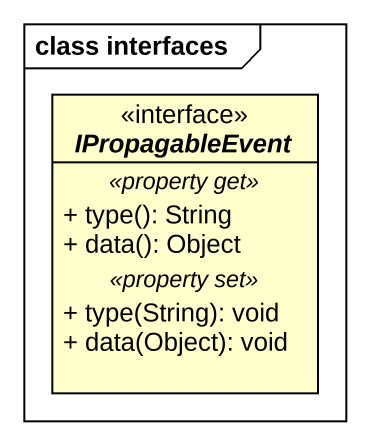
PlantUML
@startuml
mainframe class interfaces
hide circle
hide empty members
skinparam classAttributeIconSize 0
interface IPropagableEvent <<interface>> {
  .. <<property get>> ..
  + type(): String
  + data(): Object
  .. <<property set>> ..
  + type(String): void
  + data(Object): void
}
@enduml
